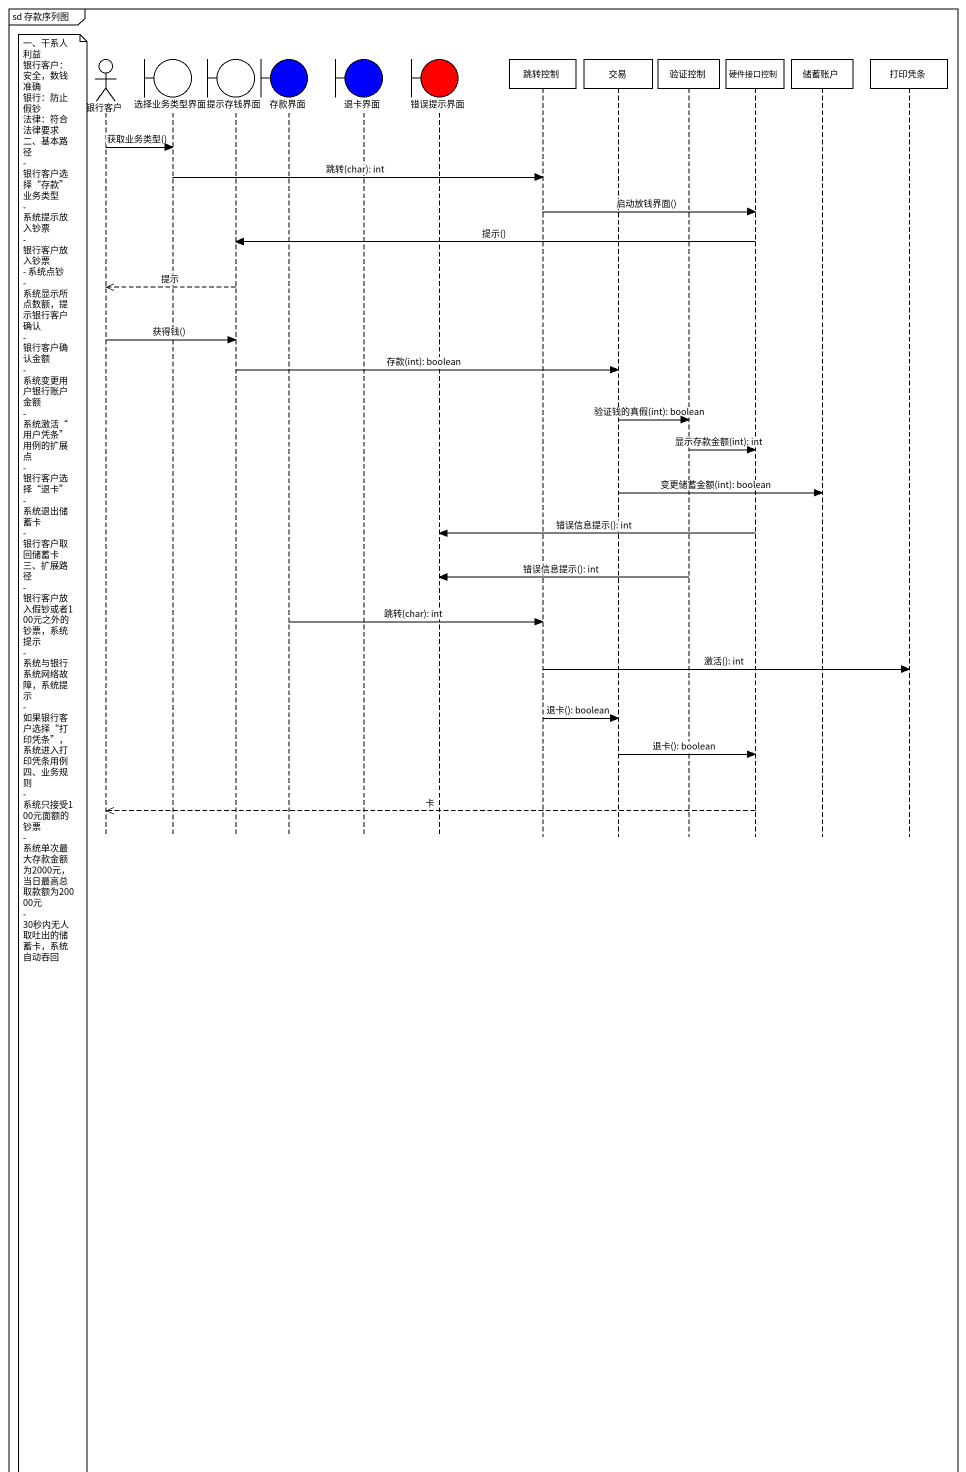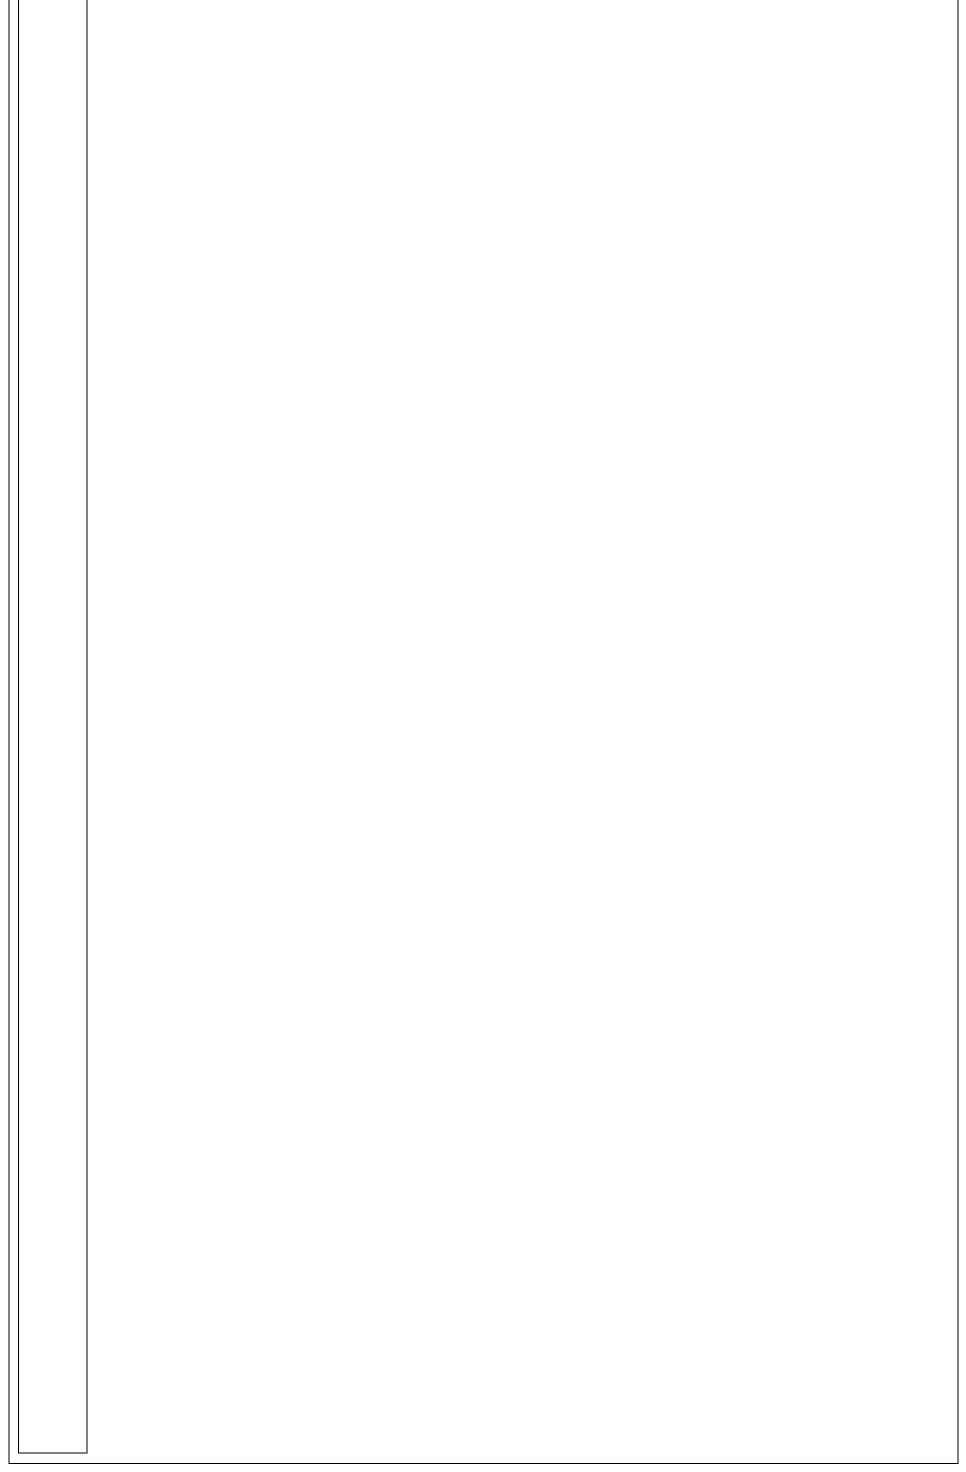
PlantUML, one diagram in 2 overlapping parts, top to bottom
@startuml
mainframe sd 存款序列图
hide footbox
actor 银行客户
boundary 选择业务类型界面
boundary 提示存钱界面
boundary 存款界面 #0000FF
boundary 退卡界面 #0000FF
boundary 错误提示界面 #FF0000
participant 跳转控制
participant 交易
participant 验证控制
participant 硬件接口控制
participant 储蓄账户
participant 打印凭条

银行客户 -> 选择业务类型界面 : 获取业务类型()
选择业务类型界面 -> 跳转控制 : 跳转(char): int
跳转控制 -> 硬件接口控制 : 启动放钱界面()
硬件接口控制 -> 提示存钱界面 : 提示()
提示存钱界面 -->> 银行客户 : 提示
银行客户 -> 提示存钱界面 : 获得钱()
提示存钱界面 -> 交易 : 存款(int): boolean
交易 -> 验证控制 : 验证钱的真假(int): boolean
验证控制 -> 硬件接口控制 : 显示存款金额(int): int
交易 -> 储蓄账户 : 变更储蓄金额(int): boolean
硬件接口控制 -> 错误提示界面 : 错误信息提示(): int
验证控制 -> 错误提示界面 : 错误信息提示(): int
存款界面 -> 跳转控制 : 跳转(char): int
跳转控制 -> 打印凭条 : 激活(): int
跳转控制 -> 交易 : 退卡(): boolean
交易 -> 硬件接口控制 : 退卡(): boolean
硬件接口控制 -->> 银行客户 : 卡
note left of 银行客户
  一、干系人利益
  银行客户：安全，数钱准确
  银行：防止假钞
  法律：符合法律要求
  二、基本路径
  - 银行客户选择“存款”业务类型
  - 系统提示放入钞票
  - 银行客户放入钞票
  - 系统点钞
  - 系统显示所点数额，提示银行客户确认
  - 银行客户确认金额
  - 系统变更用户银行账户金额
  - 系统激活“用户凭条”用例的扩展点
  - 银行客户选择“退卡”
  - 系统退出储蓄卡
  - 银行客户取回储蓄卡
  三、扩展路径
  - 银行客户放入假钞或者100元之外的钞票，系统提示
  - 系统与银行系统网络故障，系统提示
  - 如果银行客户选择“打印凭条”，系统进入打印凭条用例
  四、业务规则
  - 系统只接受100元面额的钞票
  - 系统单次最大存款金额为2000元，当日最高总取款额为20000元
  - 30秒内无人取吐出的储蓄卡，系统自动吞回
end note
@enduml
